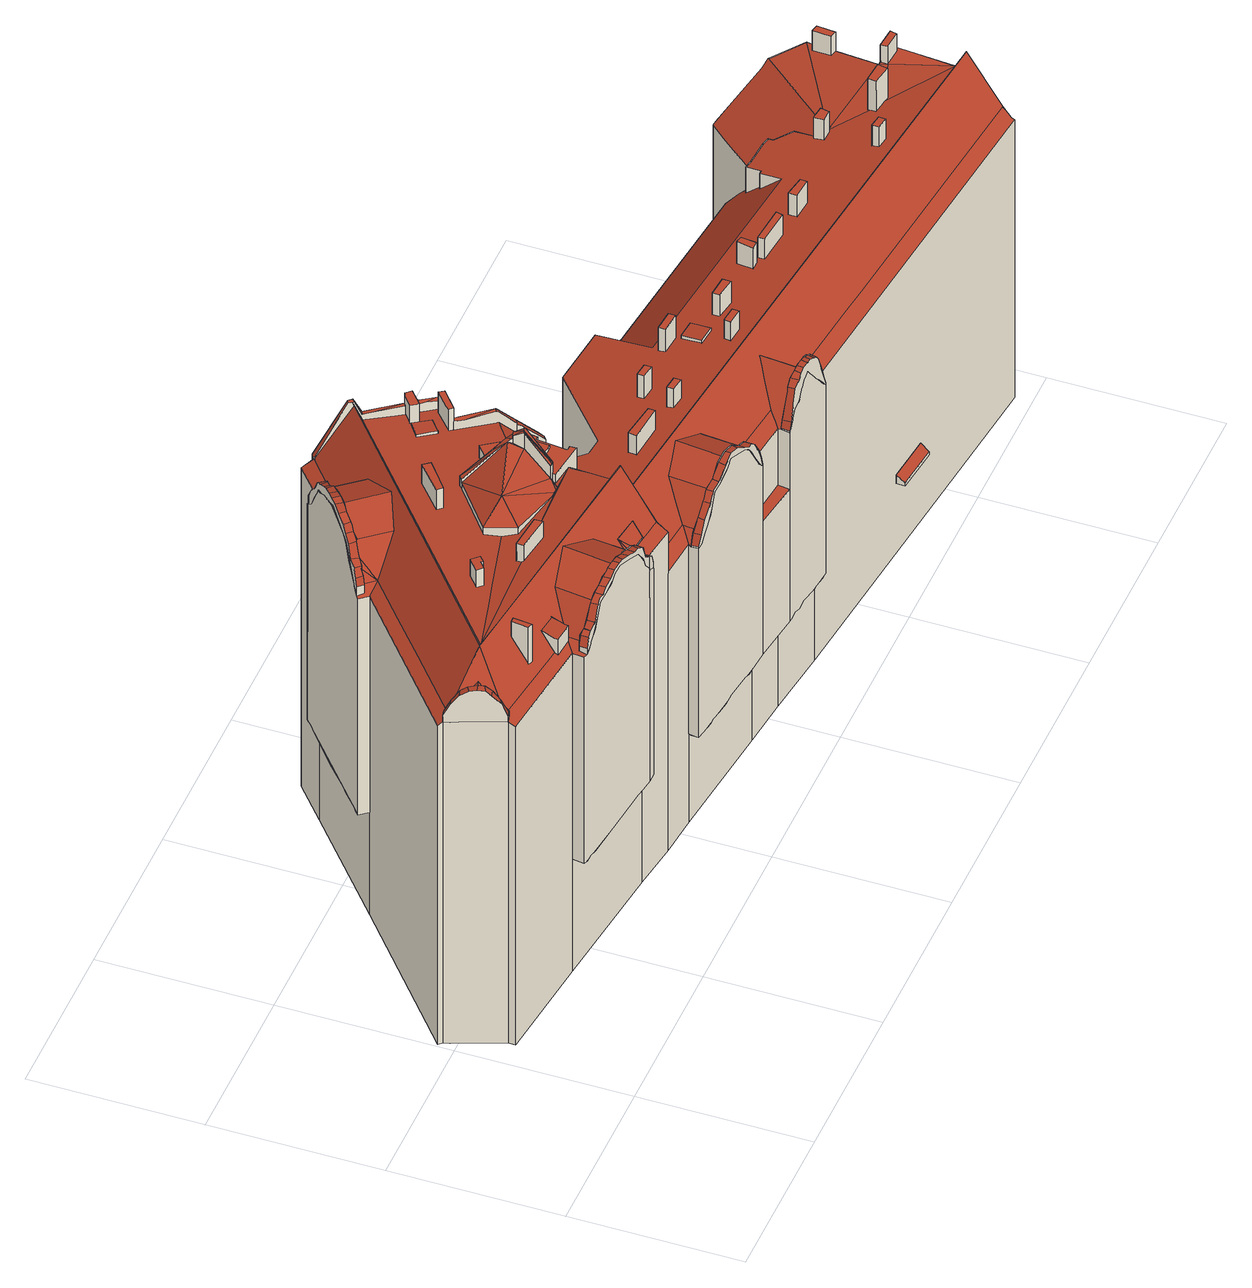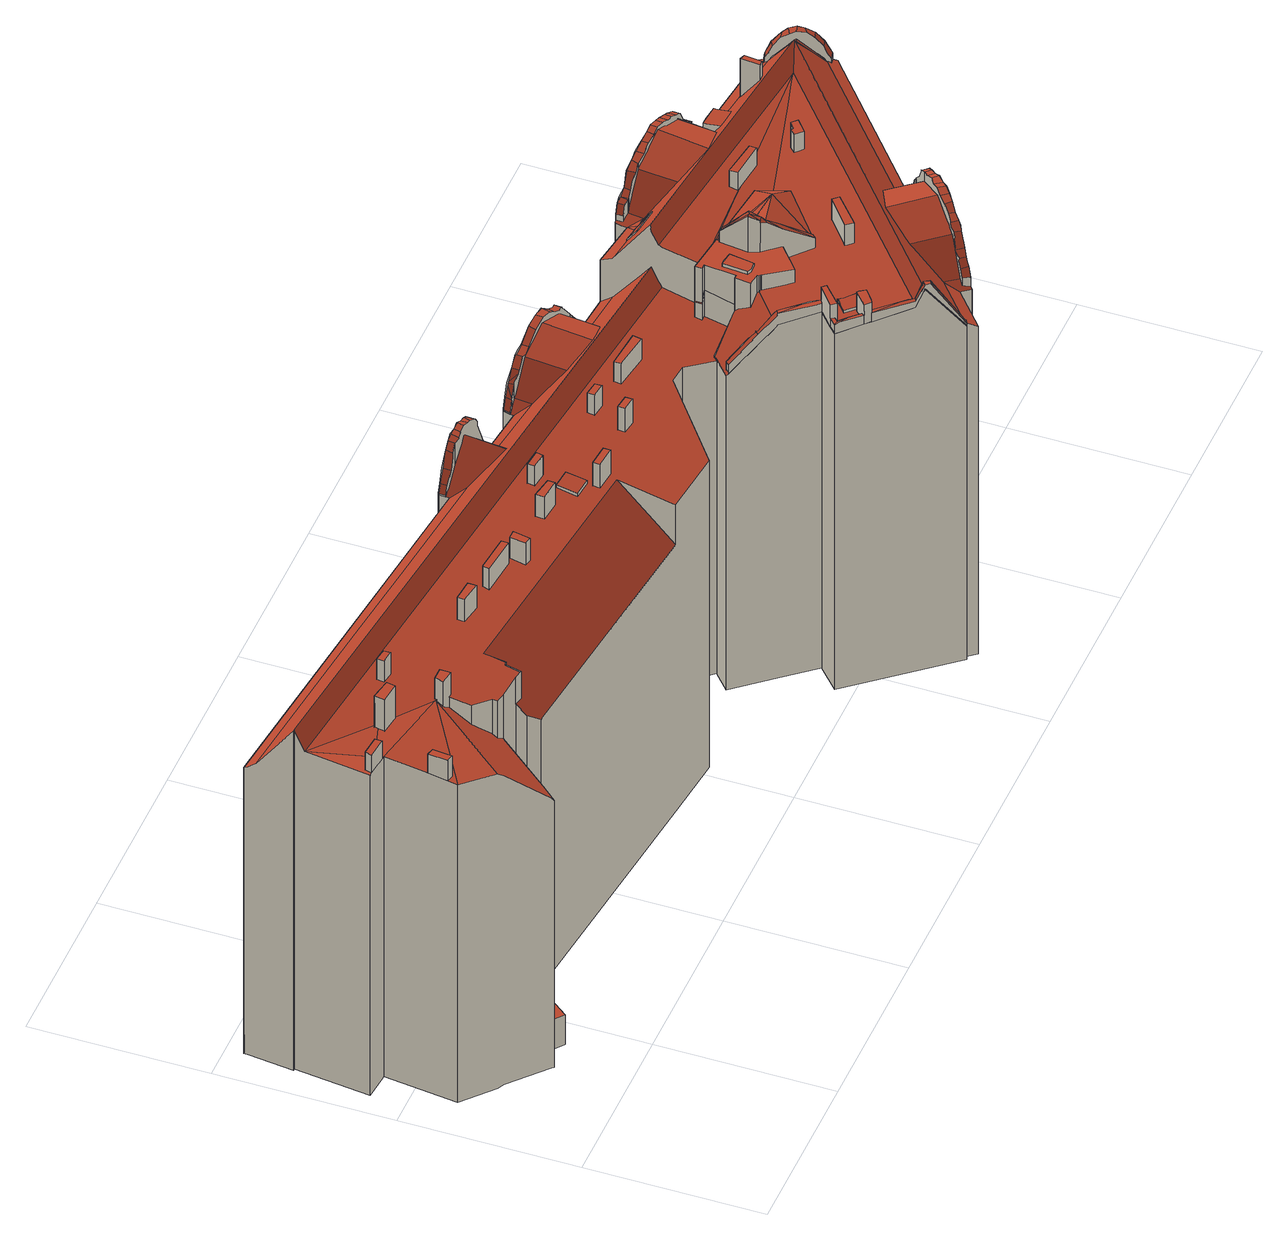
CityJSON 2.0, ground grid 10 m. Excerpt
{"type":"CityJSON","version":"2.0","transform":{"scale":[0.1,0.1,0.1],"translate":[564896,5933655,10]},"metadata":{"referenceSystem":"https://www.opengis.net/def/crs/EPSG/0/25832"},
"CityObjects":{
"building1":{"type":"Building","attributes":{"Grundfläche 2D":667.85,"Grundhöhe NN":10.62,"_sourceDataset":"Hamburg LoD3.0-HH Area 1 (2023), tile 6433","_sourceUrl":"https://suche.transparenz.hamburg.de/dataset/3d-gebaeudemodell-lod3-0-hh-hamburg5"},"children":["building1-1","building1-2","building1-3","building1-4","building1-5","building1-6","building1-7","building1-8","building1-9","building1-10","building1-11","building1-12","building1-13","building1-14","building1-15","building1-16","building1-17","building1-18","building1-19","building1-20","building1-21","building1-22","building1-23","building1-24","building1-25","building1-26","building1-27","building1-28","building1-29","building1-30","building1-31","building1-32","building1-33","building1-34","building1-35","building1-36"],"geometry":[{"type":"MultiSurface","lod":"3","boundaries":[[[0,1,2]],[[3,0,2]],[[1,4,2]],[[5,2,4,6]],[[7,2,5,8]],[[7,8,9]],[[7,10,2]],[[10,11,12]],[[10,12,3]],[[10,3,2]],[[13,14,15,16,17]],[[18,19,13,17,20,21,22,23,24]],[[25,26,24,23,27,28,29]],[[30,31,32,33,34,29,28]],[[35,29,34,33,36,37,38,39]],[[39,38,40,41,42,43,44,35]],[[44,43,42,45,46,47,48]],[[49,50,48,47,46,51,52,53,54]],[[54,55,56,57,58,59,50,49]],[[60,61,62,59,63,64]],[[59,62,65]],[[50,59,65,66]],[[44,48,50,66,65,62,61,60,64,67,68,69,24,26,25,29,35]],[[69,68,67,70,71,72]],[[71,73,74,75,76,72]],[[77,74,78,79,80,81]],[[82,9,74,77,83,84,85]],[[6,86,87,72,76,75,9,8]],[[74,9,75]],[[6,8,5]],[[88,89,90,91,92,93,94,95,96,97,77,81]],[[96,97,77,97]],[[98,99,100,101,102,103,104,105,106,72,87,107,108,83,77,97,96,95]],[[106,105,109,110,69,72]],[[111,112,113,114,115]],[[116,117,118,119,120,115,114]],[[119,121,122,123,124,125,126,115,120]],[[124,127,128,129,130,131,126,125]],[[132,131,130,129,133,134,135]],[[136,14,137,134,138]],[[14,132,135,134,137]],[[139,140,14,136,138,141]],[[142,143,15,14,140,139,144]],[[110,109,145,112,111,115,126,131,132,14,13,69]],[[24,69,13,146]],[[147,146,13,148]],[[24,146,147,149]],[[150,151,152,153]],[[154,155,156,157,158,153,152]],[[158,157,159,160,161,162,163,153]],[[164,165,166,167,163,162,161,168]],[[169,167,166,165,170,171,172]],[[173,174,175,176,169,172,171,177]],[[178,176,175,174,179,180,181]],[[176,178,182,183]],[[184,183,182,185,186,187,188,189,190,191,192,193,194]],[[195,196,197,198,199,200,201,202,203,184,194,193,204]],[[205,203,202,206,207]],[[208,209,210,211,212]],[[213,214,215,216,217]],[[215,214,211]],[[218,216,215]],[[219,220,218,215,211]],[[216,221,222,223,217]],[[223,224,217]],[[225,226,227,228,229,230,231,217,224,232,233,234,235]],[[236,237,238,212,211,214,213,217,239,240,241,242,243,244,245,246,247,248,249,250,251,252,253,254,255,256,257,258,259,260]],[[203,205,261,210,209,262,150,153,163,167,169,176,183,184]],[[263,264,265,266,267,268,251,250,269]],[[270,271,272,273]],[[274,275,276,277,278]],[[147,148,13,19,18,24,149]],[[239,217,231,230,240]],[[249,269,250]],[[252,251,268]],[[241,240,230,229,228,242]],[[242,228,227,243]],[[244,243,227,226]],[[244,226,225,245]],[[247,246,265,264]],[[247,264,263,248]],[[248,263,269,249]],[[0,108,107,1]],[[107,87,86,4,1]],[[86,6,4]],[[82,7,9]],[[152,151,279,280,281]],[[282,155,154,152,281,283]],[[284,285,286,287,288,289,290,291,276,180,179,174,173,177,171,170,165,164,168,161,160,159,157,156,155,282,292]],[[274,178,181,180,276,275]],[[182,178,274,278]],[[293,294,295,296]],[[186,185,182,278,277]],[[297,298,299,300,301,302,303,304,305,200,199,198,197,196,195,204,193,192,191,190,189,188,187,186,277,306,307]],[[308,202,201,200,305,309]],[[310,311,206,202,308]],[[312,313,261,205,207,206,311]],[[314,210,261,313]],[[315,219,211,210,314]],[[316,317,216,218,220,219,315]],[[318,223,222,221,216,317]],[[319,320,321,322,234,233,232,224,223,318]],[[272,271,323,324,225,235,234,322,325]],[[265,246,245,225,324,326]],[[327,266,265,326]],[[328,267,266,327]],[[267,328,329,330,253,252,268]],[[331,254,253,330]],[[332,255,254,331]],[[333,256,255,332]],[[334,17,16,335]],[[336,337,338,339,23,22,21,20,17,334]],[[340,27,23,339]],[[28,27,340,341,342]],[[30,28,342,343]],[[344,345,346,347,348,349,350,53,52,51,46,45,42,41,40,38,37,36,33,32,31,30,343,351]],[[54,53,350]],[[352,353,57,56,55,54,350,354]],[[59,58,57,353,355]],[[63,59,355,356,279]],[[63,279,151]],[[262,209,208,212,238,74,73,71,70,67,64,63,151,150]],[[78,74,238,237]],[[79,78,237,236]],[[80,79,236,260]],[[81,80,260,259]],[[257,89,88,81,259,258]],[[333,357,91,90,89,257,256]],[[358,359,100,99,98,95,94,93,92,91,357]],[[360,102,101,100,359]],[[361,145,109,105,104,103,102,360]],[[362,112,145,361]],[[363,113,112,362]],[[114,113,363,364,365]],[[116,114,365,366]],[[367,368,369,370,371,372,373,374,375,143,142,144,139,141,138,134,133,129,128,127,124,123,122,121,119,118,117,116,366,376]],[[15,143,375,377]],[[16,15,377,378,335]],[[379,270,273,380]],[[323,271,270,379]],[[380,273,272,325]],[[277,276,291,306]],[[378,377,365,364]],[[356,355,342,341]],[[310,308,293,296]],[[280,295,294,281]],[[361,360,359,358,357,333,332,331,330,329,328,327,326,324,323,379,380,325,322,321,320,319,318,317,316,315,314,313,312,311,310,296,295,280,279,356,341,340,339,338,337,336,334,335,378,364,363,362]],[[377,375,374,373,372,371,370,369,368,367,376,366,365]],[[355,353,352,354,350,349,348,347,346,345,344,351,343,342]],[[290,289,288,287,286,285,284,292,282,283,281,294,293,308,309,305,304,303,302,301,300,299,298,297,307,306,291]]],"semantics":{"surfaces":[{"type":"RoofSurface"},{"type":"WallSurface"},{"type":"GroundSurface"},{"type":"OuterCeilingSurface"}],"values":[0,0,0,0,0,0,0,0,0,0,0,0,0,0,0,0,0,0,0,0,0,0,0,0,0,0,0,0,0,0,0,0,0,0,0,0,0,0,0,0,0,0,0,0,0,0,0,0,0,0,0,0,0,0,0,0,0,0,0,0,0,0,0,0,0,0,0,0,0,0,0,1,1,1,1,1,1,1,1,1,1,1,1,1,1,1,1,1,1,1,1,1,1,1,1,1,1,1,1,1,1,1,1,1,1,1,1,1,1,1,1,1,1,1,1,1,1,1,1,1,1,1,1,1,1,1,1,1,1,1,1,1,1,1,1,1,1,1,1,1,1,1,1,1,1,1,2,3,3,3]}}]},
"building1-1":{"type":"BuildingInstallation","attributes":{"relationToConstruction":"outside","_sourceDataset":"Hamburg LoD3.0-HH Area 1 (2023), tile 6433","_sourceUrl":"https://suche.transparenz.hamburg.de/dataset/3d-gebaeudemodell-lod3-0-hh-hamburg5"},"parents":["building1"],"geometry":[{"type":"MultiSurface","lod":"3","boundaries":[[[381,382,383,384,385]],[[386,382,381,387,388,389]],[[390,391,384,383,382,386]],[[391,392,393,385,384]],[[101,387,381,385,393,394,100]]],"semantics":{"surfaces":[{"type":"RoofSurface"},{"type":"WallSurface"}],"values":[0,1,1,1,1]}}]},
"building1-2":{"type":"BuildingInstallation","attributes":{"relationToConstruction":"outside","_sourceDataset":"Hamburg LoD3.0-HH Area 1 (2023), tile 6433","_sourceUrl":"https://suche.transparenz.hamburg.de/dataset/3d-gebaeudemodell-lod3-0-hh-hamburg5"},"parents":["building1"],"geometry":[{"type":"MultiSurface","lod":"3","boundaries":[[[395,396,397,398,399]],[[400,396,395,401]],[[402,403,404,401]],[[404,400,401]],[[405,406,403,402]],[[407,408,409,406,405,410]],[[411,412,408,407]],[[413,414,415,412,411]],[[416,417,418,414,413]],[[419,420,417,416]],[[421,422,420,419]],[[423,424,422,421]],[[425,426,427,424,423]],[[428,429,426,425]],[[430,431,429,428]],[[432,433,434,431,430]],[[435,436,437,433,432]],[[438,439,440,435]],[[440,436,435]],[[441,442,443,444,439,438]],[[432,430,428,425,423,421,419,416,413,411,407,410,405,402,401,395,399,31,32,33,36,37,38,40,41,42,45,46,51,52,53,435]],[[53,54,435]],[[435,54,55,56,441,438]],[[441,56,445,446,447,444,443,442]],[[448,49,440,439,444,447]],[[449,436,440,49]],[[437,436,449,450,451,452,47,429,431,434,433]],[[403,406,409,408,412,415,414,418,417,420,422,424,427,426,429,47,453,454,43,455,456,457,39,458,459,34,460,397,396,400,404]],[[31,399,398,397,460,461]]],"semantics":{"surfaces":[{"type":"RoofSurface"},{"type":"WallSurface"}],"values":[0,0,0,0,0,0,0,0,0,0,0,0,0,0,0,0,0,0,0,0,1,1,1,1,1,1,1,1,1]}}]},
"building1-3":{"type":"BuildingInstallation","attributes":{"relationToConstruction":"outside","_sourceDataset":"Hamburg LoD3.0-HH Area 1 (2023), tile 6433","_sourceUrl":"https://suche.transparenz.hamburg.de/dataset/3d-gebaeudemodell-lod3-0-hh-hamburg5"},"parents":["building1"],"geometry":[{"type":"MultiSurface","lod":"3","boundaries":[[[462,463,464,465,466,467]],[[465,468,469,466]],[[466,469,470,467]],[[467,470,471,462]],[[462,471,472,463]],[[463,472,473,464]],[[464,473,468,465]]],"semantics":{"surfaces":[{"type":"RoofSurface"},{"type":"WallSurface"}],"values":[0,1,1,1,1,1,1]}}]},
"building1-4":{"type":"BuildingInstallation","attributes":{"relationToConstruction":"outside","_sourceDataset":"Hamburg LoD3.0-HH Area 1 (2023), tile 6433","_sourceUrl":"https://suche.transparenz.hamburg.de/dataset/3d-gebaeudemodell-lod3-0-hh-hamburg5"},"parents":["building1"],"geometry":[{"type":"MultiSurface","lod":"3","boundaries":[[[474,475,476,477,478,479]],[[480,481,478,477,476,482]],[[483,479,478,481]],[[484,485,475,474,479,483]],[[482,476,475,485]]],"semantics":{"surfaces":[{"type":"RoofSurface"},{"type":"WallSurface"}],"values":[0,1,1,1,1]}}]},
"building1-5":{"type":"BuildingInstallation","attributes":{"relationToConstruction":"outside","_sourceDataset":"Hamburg LoD3.0-HH Area 1 (2023), tile 6433","_sourceUrl":"https://suche.transparenz.hamburg.de/dataset/3d-gebaeudemodell-lod3-0-hh-hamburg5"},"parents":["building1"],"geometry":[{"type":"MultiSurface","lod":"3","boundaries":[[[393,486,487,488,489,394]],[[487,490,488]],[[490,491,492,493,494,495,488]],[[496,494,493,497,498,499,500,501,502]],[[491,490,487,486,393,392,503,96,504,493,492]],[[497,493,504]],[[505,506,501,500,499,498,497,504]],[[501,506,92,502]],[[489,488,495,494,496,502,92,93,94,95,98,99,100,394]]],"semantics":{"surfaces":[{"type":"RoofSurface"},{"type":"WallSurface"}],"values":[0,0,0,0,1,1,1,1,1]}}]},
"building1-6":{"type":"BuildingInstallation","attributes":{"relationToConstruction":"outside","_sourceDataset":"Hamburg LoD3.0-HH Area 1 (2023), tile 6433","_sourceUrl":"https://suche.transparenz.hamburg.de/dataset/3d-gebaeudemodell-lod3-0-hh-hamburg5"},"parents":["building1"],"geometry":[{"type":"MultiSurface","lod":"3","boundaries":[[[507,508,509,510,511,512]],[[509,513,514,515,516,511,510]],[[517,507,512,511,516,518]],[[507,517,519,520,521,508]],[[521,103,104,513,509,508]]],"semantics":{"surfaces":[{"type":"RoofSurface"},{"type":"WallSurface"}],"values":[0,1,1,1,1]}}]},
"building1-7":{"type":"BuildingInstallation","attributes":{"relationToConstruction":"outside","_sourceDataset":"Hamburg LoD3.0-HH Area 1 (2023), tile 6433","_sourceUrl":"https://suche.transparenz.hamburg.de/dataset/3d-gebaeudemodell-lod3-0-hh-hamburg5"},"parents":["building1"],"geometry":[{"type":"MultiSurface","lod":"3","boundaries":[[[522,523,524,525]],[[526,522,525,527]],[[528,523,522,526]],[[529,524,523,528]],[[527,525,524,529]]],"semantics":{"surfaces":[{"type":"RoofSurface"},{"type":"WallSurface"}],"values":[0,1,1,1,1]}}]},
"building1-8":{"type":"BuildingInstallation","attributes":{"relationToConstruction":"outside","_sourceDataset":"Hamburg LoD3.0-HH Area 1 (2023), tile 6433","_sourceUrl":"https://suche.transparenz.hamburg.de/dataset/3d-gebaeudemodell-lod3-0-hh-hamburg5"},"parents":["building1"],"geometry":[{"type":"MultiSurface","lod":"3","boundaries":[[[530,531,532,533,534,535,536,537]],[[25,532,531,530,538]],[[26,539,536,535,534]],[[537,536,539,538,530]]],"semantics":{"surfaces":[{"type":"RoofSurface"},{"type":"WallSurface"}],"values":[0,1,1,1]}}]},
"building1-9":{"type":"BuildingInstallation","attributes":{"relationToConstruction":"outside","_sourceDataset":"Hamburg LoD3.0-HH Area 1 (2023), tile 6433","_sourceUrl":"https://suche.transparenz.hamburg.de/dataset/3d-gebaeudemodell-lod3-0-hh-hamburg5"},"parents":["building1"],"geometry":[{"type":"MultiSurface","lod":"3","boundaries":[[[540,541,542]],[[542,541,543]],[[544,543,545]],[[543,541,545]],[[546,541,540]],[[547,541,546]],[[548,549,547,546,550]],[[551,3,549,548]],[[552,553,3,551]],[[554,553,552]],[[545,541,547]],[[542,555,556,540]],[[540,556,557,546]],[[546,557,558,559,560,552,551,548,550]],[[560,108,0,554,552]],[[554,0,3,553]],[[11,547,549,3,12]],[[547,11,10,545]],[[545,10,7,544]],[[542,543,544,7,82,561,562,555]]],"semantics":{"surfaces":[{"type":"RoofSurface"},{"type":"WallSurface"}],"values":[0,0,0,0,0,0,0,0,0,0,0,1,1,1,1,1,1,1,1,1]}}]},
"building1-10":{"type":"BuildingInstallation","attributes":{"relationToConstruction":"outside","_sourceDataset":"Hamburg LoD3.0-HH Area 1 (2023), tile 6433","_sourceUrl":"https://suche.transparenz.hamburg.de/dataset/3d-gebaeudemodell-lod3-0-hh-hamburg5"},"parents":["building1"],"geometry":[{"type":"MultiSurface","lod":"3","boundaries":[[[513,563,564,565,566]],[[513,566,514]],[[564,563,567,568]],[[568,567,569,570]],[[571,570,569,572,573]],[[569,567,563,513,104,105,109,145,572]],[[572,145,112,111,571,573]],[[574,515,514,566,565,564,568,570,571,111,110,106,575]]],"semantics":{"surfaces":[{"type":"RoofSurface"},{"type":"WallSurface"}],"values":[0,0,0,0,0,1,1,1]}}]},
"building1-11":{"type":"BuildingInstallation","attributes":{"relationToConstruction":"outside","_sourceDataset":"Hamburg LoD3.0-HH Area 1 (2023), tile 6433","_sourceUrl":"https://suche.transparenz.hamburg.de/dataset/3d-gebaeudemodell-lod3-0-hh-hamburg5"},"parents":["building1"],"geometry":[{"type":"MultiSurface","lod":"3","boundaries":[[[520,576,577,521]],[[576,578,579,577]],[[579,578,388,387]],[[520,519,580,578,576]],[[389,388,578,580]],[[102,579,387,101]],[[577,579,102,103,521]]],"semantics":{"surfaces":[{"type":"RoofSurface"},{"type":"WallSurface"}],"values":[0,0,0,1,1,1,1]}}]},
"building1-12":{"type":"BuildingInstallation","attributes":{"relationToConstruction":"outside","_sourceDataset":"Hamburg LoD3.0-HH Area 1 (2023), tile 6433","_sourceUrl":"https://suche.transparenz.hamburg.de/dataset/3d-gebaeudemodell-lod3-0-hh-hamburg5"},"parents":["building1"],"geometry":[{"type":"MultiSurface","lod":"3","boundaries":[[[581,582,583,584,585,586,587,558,557,556,555,562,588,589,590,591,592,593],[485,484,483,481,480,482]],[[562,561,594,588]],[[594,74,78,589,588]],[[79,590,589,78]],[[590,79,80,591]],[[80,81,592,591]],[[592,81,88,593]],[[88,595,596,581,593]],[[581,596,597,582]],[[582,597,598,97,584,583]],[[599,585,584,97]],[[585,599,600,586]],[[601,587,586,600]],[[587,601,559,558]]],"semantics":{"surfaces":[{"type":"RoofSurface"},{"type":"WallSurface"}],"values":[0,1,1,1,1,1,1,1,1,1,1,1,1,1]}}]},
"building1-13":{"type":"BuildingInstallation","attributes":{"relationToConstruction":"outside","_sourceDataset":"Hamburg LoD3.0-HH Area 1 (2023), tile 6433","_sourceUrl":"https://suche.transparenz.hamburg.de/dataset/3d-gebaeudemodell-lod3-0-hh-hamburg5"},"parents":["building1"],"geometry":[{"type":"MultiSurface","lod":"3","boundaries":[[[602,603,604,605,606,607,608]],[[608,607,609,610,611,612,603,602]],[[613,614,605,604,615]],[[605,614,616,609,607,606]],[[615,604,603,612]]],"semantics":{"surfaces":[{"type":"RoofSurface"},{"type":"WallSurface"}],"values":[0,1,1,1,1]}}]},
"building1-14":{"type":"BuildingInstallation","attributes":{"relationToConstruction":"outside","_sourceDataset":"Hamburg LoD3.0-HH Area 1 (2023), tile 6433","_sourceUrl":"https://suche.transparenz.hamburg.de/dataset/3d-gebaeudemodell-lod3-0-hh-hamburg5"},"parents":["building1"],"geometry":[{"type":"MultiSurface","lod":"3","boundaries":[[[617,618,619,620]],[[621,75,622,619,618]],[[622,76,623,620,619]],[[620,623,624,617]],[[617,624,621,618]]],"semantics":{"surfaces":[{"type":"RoofSurface"},{"type":"WallSurface"}],"values":[0,1,1,1,1]}}]},
"building1-15":{"type":"BuildingInstallation","attributes":{"relationToConstruction":"outside","_sourceDataset":"Hamburg LoD3.0-HH Area 1 (2023), tile 6433","_sourceUrl":"https://suche.transparenz.hamburg.de/dataset/3d-gebaeudemodell-lod3-0-hh-hamburg5"},"parents":["building1"],"geometry":[{"type":"MultiSurface","lod":"3","boundaries":[[[625,626,627,628,629]],[[629,628,630,631,632,633,634]],[[632,631,635,636]],[[637,638,636,635,639,640]],[[640,639,641,642,643,644]],[[645,643,642,646,647]],[[647,646,648,649]],[[649,648,650,651]],[[651,650,652,653]],[[653,652,654,655]],[[655,654,656,657]],[[657,656,658,659]],[[659,658,660,661,662]],[[663,661,660,664,665]],[[666,665,664,667,668]],[[668,667,669,670]],[[671,670,669,672,673,674,675]],[[676,674,673,677,678]],[[650,648,646,642,641,639,635,631,630,628,627,117,118,119,121,122,123,124,127,128,129,133,134,138,141,139,144,142,677,673,672,669,667,664,660,658,656,654,652]],[[677,142,679,680,676,678]],[[681,140,675,674,676,680]],[[682,671,675,140]],[[671,682,683,136,684,137,685,661,663,665,666,668,670]],[[135,661,685]],[[640,644,643,645,647,649,651,653,655,657,659,662,661,135,686,687,130,688,689,690,125,691,692,693,694,695,120,696,697,625,629,634,633,632,636,638,637]],[[698,117,627,626,625,697]]],"semantics":{"surfaces":[{"type":"RoofSurface"},{"type":"WallSurface"}],"values":[0,0,0,0,0,0,0,0,0,0,0,0,0,0,0,0,0,0,1,1,1,1,1,1,1,1]}}]},
"building1-16":{"type":"BuildingInstallation","attributes":{"relationToConstruction":"outside","_sourceDataset":"Hamburg LoD3.0-HH Area 1 (2023), tile 6433","_sourceUrl":"https://suche.transparenz.hamburg.de/dataset/3d-gebaeudemodell-lod3-0-hh-hamburg5"},"parents":["building1"],"geometry":[{"type":"MultiSurface","lod":"3","boundaries":[[[699,700,701,702,703]],[[704,705,702,701]],[[706,707,705,704]],[[708,709,707,706]],[[710,711,709,708]],[[712,713,711,710]],[[714,715,713,712]],[[716,717,715,714,718]],[[719,699,703,23]],[[699,719,24,149,147,148,13,720,716,718,714,712,710,708,706,704,701,700]],[[17,717,716,720]],[[717,17,20,21,22,23,703,702,705,707,709,711,713,715]]],"semantics":{"surfaces":[{"type":"RoofSurface"},{"type":"WallSurface"}],"values":[0,0,0,0,0,0,0,0,1,1,1,1]}}]},
"building1-17":{"type":"BuildingInstallation","attributes":{"relationToConstruction":"outside","_sourceDataset":"Hamburg LoD3.0-HH Area 1 (2023), tile 6433","_sourceUrl":"https://suche.transparenz.hamburg.de/dataset/3d-gebaeudemodell-lod3-0-hh-hamburg5"},"parents":["building1"],"geometry":[{"type":"MultiSurface","lod":"3","boundaries":[[[721,722,723,724,725]],[[723,726,727]],[[723,727,724]],[[66,726,723,728]],[[726,66,65,727]],[[721,60,729,722]],[[728,723,722,729]],[[727,65,62,724]],[[62,61,60,721,725,724]]],"semantics":{"surfaces":[{"type":"RoofSurface"},{"type":"WallSurface"}],"values":[0,0,0,1,1,1,1,1,1]}}]},
"building1-18":{"type":"BuildingInstallation","attributes":{"relationToConstruction":"outside","_sourceDataset":"Hamburg LoD3.0-HH Area 1 (2023), tile 6433","_sourceUrl":"https://suche.transparenz.hamburg.de/dataset/3d-gebaeudemodell-lod3-0-hh-hamburg5"},"parents":["building1"],"geometry":[{"type":"MultiSurface","lod":"3","boundaries":[[[730,731,732,733]],[[734,730,733,735]],[[736,731,730,734]],[[737,732,731,736]],[[735,733,732,737]]],"semantics":{"surfaces":[{"type":"RoofSurface"},{"type":"WallSurface"}],"values":[0,1,1,1,1]}}]},
"building1-19":{"type":"BuildingInstallation","attributes":{"relationToConstruction":"outside","_sourceDataset":"Hamburg LoD3.0-HH Area 1 (2023), tile 6433","_sourceUrl":"https://suche.transparenz.hamburg.de/dataset/3d-gebaeudemodell-lod3-0-hh-hamburg5"},"parents":["building1"],"geometry":[{"type":"MultiSurface","lod":"3","boundaries":[[[738,739,740,741]],[[742,738,741,743]],[[744,739,738,742]],[[745,740,739,744]],[[743,741,740,745]]],"semantics":{"surfaces":[{"type":"RoofSurface"},{"type":"WallSurface"}],"values":[0,1,1,1,1]}}]},
"building1-20":{"type":"BuildingInstallation","attributes":{"relationToConstruction":"outside","_sourceDataset":"Hamburg LoD3.0-HH Area 1 (2023), tile 6433","_sourceUrl":"https://suche.transparenz.hamburg.de/dataset/3d-gebaeudemodell-lod3-0-hh-hamburg5"},"parents":["building1"],"geometry":[{"type":"MultiSurface","lod":"3","boundaries":[[[746,747,748,749]],[[750,746,749,751]],[[752,747,746,750]],[[753,748,747,752]],[[751,749,748,753]]],"semantics":{"surfaces":[{"type":"RoofSurface"},{"type":"WallSurface"}],"values":[0,1,1,1,1]}}]},
"building1-21":{"type":"BuildingInstallation","attributes":{"relationToConstruction":"outside","_sourceDataset":"Hamburg LoD3.0-HH Area 1 (2023), tile 6433","_sourceUrl":"https://suche.transparenz.hamburg.de/dataset/3d-gebaeudemodell-lod3-0-hh-hamburg5"},"parents":["building1"],"geometry":[{"type":"MultiSurface","lod":"3","boundaries":[[[754,755,756,757]],[[758,754,757,759]],[[760,755,754,758]],[[761,756,755,760]],[[759,757,756,761]]],"semantics":{"surfaces":[{"type":"RoofSurface"},{"type":"WallSurface"}],"values":[0,1,1,1,1]}}]},
"building1-22":{"type":"BuildingInstallation","attributes":{"relationToConstruction":"outside","_sourceDataset":"Hamburg LoD3.0-HH Area 1 (2023), tile 6433","_sourceUrl":"https://suche.transparenz.hamburg.de/dataset/3d-gebaeudemodell-lod3-0-hh-hamburg5"},"parents":["building1"],"geometry":[{"type":"MultiSurface","lod":"3","boundaries":[[[762,763,764,765]],[[766,762,765,767,768,769,770]],[[770,769,771,772]],[[772,771,773,774]],[[774,773,775,776]],[[776,775,777,778]],[[778,777,779,780]],[[780,779,781,782]],[[782,781,783,784,785]],[[784,783,786,787]],[[788,789,790,791]],[[792,790,789,793,794]],[[795,787,786,788,791]],[[763,185,186,764]],[[781,779,777,775,773,771,769,768,767,765,764,186,187,188,189,190,191,192,193,204,195,196,197,198,199,200,793,789,788,786,783]],[[201,794,793,200]],[[796,797,798,799,800,784,787,795,791,790,792,794,201]],[[800,801,784]],[[776,778,780,782,785,784,801,802,803,194,804,805,806,807,808,185,763,762,766,770,772,774]]],"semantics":{"surfaces":[{"type":"RoofSurface"},{"type":"WallSurface"}],"values":[0,0,0,0,0,0,0,0,0,0,0,0,0,1,1,1,1,1,1]}}]},
"building1-23":{"type":"BuildingInstallation","attributes":{"relationToConstruction":"outside","_sourceDataset":"Hamburg LoD3.0-HH Area 1 (2023), tile 6433","_sourceUrl":"https://suche.transparenz.hamburg.de/dataset/3d-gebaeudemodell-lod3-0-hh-hamburg5"},"parents":["building1"],"geometry":[{"type":"MultiSurface","lod":"3","boundaries":[[[809,810,811,812]],[[812,811,813,814]],[[813,815,816,814]],[[817,816,815,818,819,820]],[[819,818,821,822,823,824]],[[823,822,825,826]],[[826,825,827,828]],[[828,827,829,830]],[[830,829,831,832]],[[832,831,833,834,835,836]],[[835,834,837,838]],[[837,839,840,838]],[[841,842,843,844]],[[842,841,839]],[[841,845,839]],[[845,846,840,839]],[[843,180,181,844]],[[843,842,839,837,834,833,831,829,827,825,822,821,818,815,813,811,810,155,156,157,159,160,161,168,164,165,170,171,177,173,174,179,180]],[[844,181,847,841]],[[841,847,175,845]],[[845,175,846]],[[838,840,846,175,848,849,172,850,166,162,851,852,158,814,816,817,820,819,824,823,826,828,830,832,836,835]],[[853,154,809,812,814,158]],[[809,154,155,810]]],"semantics":{"surfaces":[{"type":"RoofSurface"},{"type":"WallSurface"}],"values":[0,0,0,0,0,0,0,0,0,0,0,0,0,0,0,0,1,1,1,1,1,1,1,1]}}]},
"building1-24":{"type":"BuildingInstallation","attributes":{"relationToConstruction":"outside","_sourceDataset":"Hamburg LoD3.0-HH Area 1 (2023), tile 6433","_sourceUrl":"https://suche.transparenz.hamburg.de/dataset/3d-gebaeudemodell-lod3-0-hh-hamburg5"},"parents":["building1"],"geometry":[{"type":"MultiSurface","lod":"3","boundaries":[[[854,855,856,857]],[[858,854,857,859]],[[860,855,854,858]],[[861,856,855,860]],[[859,857,856,861]]],"semantics":{"surfaces":[{"type":"RoofSurface"},{"type":"WallSurface"}],"values":[0,1,1,1,1]}}]},
"building1-25":{"type":"BuildingInstallation","attributes":{"relationToConstruction":"outside","_sourceDataset":"Hamburg LoD3.0-HH Area 1 (2023), tile 6433","_sourceUrl":"https://suche.transparenz.hamburg.de/dataset/3d-gebaeudemodell-lod3-0-hh-hamburg5"},"parents":["building1"],"geometry":[{"type":"MultiSurface","lod":"3","boundaries":[[[862,863,864,865]],[[866,862,865,867]],[[862,866,868,863]],[[869,864,863,868]],[[864,869,867,865]]],"semantics":{"surfaces":[{"type":"RoofSurface"},{"type":"WallSurface"}],"values":[0,1,1,1,1]}}]},
"building1-26":{"type":"BuildingInstallation","attributes":{"relationToConstruction":"outside","_sourceDataset":"Hamburg LoD3.0-HH Area 1 (2023), tile 6433","_sourceUrl":"https://suche.transparenz.hamburg.de/dataset/3d-gebaeudemodell-lod3-0-hh-hamburg5"},"parents":["building1"],"geometry":[{"type":"MultiSurface","lod":"3","boundaries":[[[870,871,872,873]],[[215,872,871,218]],[[874,873,872,215]],[[220,870,873,874]],[[218,871,870,220]]],"semantics":{"surfaces":[{"type":"RoofSurface"},{"type":"WallSurface"}],"values":[0,1,1,1,1]}}]},
"building1-27":{"type":"BuildingInstallation","attributes":{"relationToConstruction":"outside","_sourceDataset":"Hamburg LoD3.0-HH Area 1 (2023), tile 6433","_sourceUrl":"https://suche.transparenz.hamburg.de/dataset/3d-gebaeudemodell-lod3-0-hh-hamburg5"},"parents":["building1"],"geometry":[{"type":"MultiSurface","lod":"3","boundaries":[[[875,876,877,878]],[[879,875,878,880]],[[881,876,875,879]],[[882,877,876,881]],[[880,878,877,882]]],"semantics":{"surfaces":[{"type":"RoofSurface"},{"type":"WallSurface"}],"values":[0,1,1,1,1]}}]},
"building1-28":{"type":"BuildingInstallation","attributes":{"relationToConstruction":"outside","_sourceDataset":"Hamburg LoD3.0-HH Area 1 (2023), tile 6433","_sourceUrl":"https://suche.transparenz.hamburg.de/dataset/3d-gebaeudemodell-lod3-0-hh-hamburg5"},"parents":["building1"],"geometry":[{"type":"MultiSurface","lod":"3","boundaries":[[[883,884,885,886]],[[887,883,886,888]],[[889,884,883,887]],[[890,885,884,889]],[[888,886,885,890]]],"semantics":{"surfaces":[{"type":"RoofSurface"},{"type":"WallSurface"}],"values":[0,1,1,1,1]}}]},
"building1-29":{"type":"BuildingInstallation","attributes":{"relationToConstruction":"outside","_sourceDataset":"Hamburg LoD3.0-HH Area 1 (2023), tile 6433","_sourceUrl":"https://suche.transparenz.hamburg.de/dataset/3d-gebaeudemodell-lod3-0-hh-hamburg5"},"parents":["building1"],"geometry":[{"type":"MultiSurface","lod":"3","boundaries":[[[891,892,893,894,895,896]],[[229,241,897,895,894,893,898]],[[899,896,895,897]],[[900,891,896,899]],[[231,898,893,892,891,900,239]]],"semantics":{"surfaces":[{"type":"RoofSurface"},{"type":"WallSurface"}],"values":[0,1,1,1,1]}}]},
"building1-30":{"type":"BuildingInstallation","attributes":{"relationToConstruction":"outside","_sourceDataset":"Hamburg LoD3.0-HH Area 1 (2023), tile 6433","_sourceUrl":"https://suche.transparenz.hamburg.de/dataset/3d-gebaeudemodell-lod3-0-hh-hamburg5"},"parents":["building1"],"geometry":[{"type":"MultiSurface","lod":"3","boundaries":[[[901,902,903,904]],[[902,905,906,903]],[[907,901,904,908]],[[901,907,905,902]],[[908,904,903,906]]],"semantics":{"surfaces":[{"type":"RoofSurface"},{"type":"WallSurface"}],"values":[0,1,1,1,1]}}]},
"building1-31":{"type":"BuildingInstallation","attributes":{"relationToConstruction":"outside","_sourceDataset":"Hamburg LoD3.0-HH Area 1 (2023), tile 6433","_sourceUrl":"https://suche.transparenz.hamburg.de/dataset/3d-gebaeudemodell-lod3-0-hh-hamburg5"},"parents":["building1"],"geometry":[{"type":"MultiSurface","lod":"3","boundaries":[[[909,910,911,912]],[[912,913,914,909]],[[909,914,915,910]],[[916,911,910,915]],[[913,912,911,916]]],"semantics":{"surfaces":[{"type":"RoofSurface"},{"type":"WallSurface"}],"values":[0,1,1,1,1]}}]},
"building1-32":{"type":"BuildingInstallation","attributes":{"relationToConstruction":"outside","_sourceDataset":"Hamburg LoD3.0-HH Area 1 (2023), tile 6433","_sourceUrl":"https://suche.transparenz.hamburg.de/dataset/3d-gebaeudemodell-lod3-0-hh-hamburg5"},"parents":["building1"],"geometry":[{"type":"MultiSurface","lod":"3","boundaries":[[[917,918,919,920]],[[921,917,920,922]],[[923,918,917,921]],[[924,919,918,923]],[[922,920,919,924]]],"semantics":{"surfaces":[{"type":"RoofSurface"},{"type":"WallSurface"}],"values":[0,1,1,1,1]}}]},
"building1-33":{"type":"BuildingInstallation","attributes":{"relationToConstruction":"outside","_sourceDataset":"Hamburg LoD3.0-HH Area 1 (2023), tile 6433","_sourceUrl":"https://suche.transparenz.hamburg.de/dataset/3d-gebaeudemodell-lod3-0-hh-hamburg5"},"parents":["building1"],"geometry":[{"type":"MultiSurface","lod":"3","boundaries":[[[925,926,927,928]],[[929,213,930,927,926]],[[930,214,931,928,927]],[[928,931,932,925]],[[925,932,929,926]]],"semantics":{"surfaces":[{"type":"RoofSurface"},{"type":"WallSurface"}],"values":[0,1,1,1,1]}}]},
"building1-34":{"type":"BuildingInstallation","attributes":{"relationToConstruction":"outside","_sourceDataset":"Hamburg LoD3.0-HH Area 1 (2023), tile 6433","_sourceUrl":"https://suche.transparenz.hamburg.de/dataset/3d-gebaeudemodell-lod3-0-hh-hamburg5"},"parents":["building1"],"geometry":[{"type":"MultiSurface","lod":"3","boundaries":[[[933,934,935,936]],[[222,933,936,221]],[[933,222,937,934]],[[938,935,934,937]],[[935,938,221,936]]],"semantics":{"surfaces":[{"type":"RoofSurface"},{"type":"WallSurface"}],"values":[0,1,1,1,1]}}]},
"building1-35":{"type":"BuildingInstallation","attributes":{"relationToConstruction":"outside","_sourceDataset":"Hamburg LoD3.0-HH Area 1 (2023), tile 6433","_sourceUrl":"https://suche.transparenz.hamburg.de/dataset/3d-gebaeudemodell-lod3-0-hh-hamburg5"},"parents":["building1"],"geometry":[{"type":"MultiSurface","lod":"3","boundaries":[[[939,940,941,942]],[[943,939,942,944]],[[945,940,939,943]],[[946,941,940,945]],[[944,942,941,946]]],"semantics":{"surfaces":[{"type":"RoofSurface"},{"type":"WallSurface"}],"values":[0,1,1,1,1]}}]},
"building1-36":{"type":"BuildingInstallation","attributes":{"relationToConstruction":"outside","_sourceDataset":"Hamburg LoD3.0-HH Area 1 (2023), tile 6433","_sourceUrl":"https://suche.transparenz.hamburg.de/dataset/3d-gebaeudemodell-lod3-0-hh-hamburg5"},"parents":["building1"],"geometry":[{"type":"MultiSurface","lod":"3","boundaries":[[[947,948,949,950]],[[949,951,952,950]],[[950,952,953,947]],[[947,953,954,948]],[[948,954,951,949]],[[952,951,954,953]]],"semantics":{"surfaces":[{"type":"RoofSurface"},{"type":"WallSurface"},{"type":"OuterCeilingSurface"}],"values":[0,1,1,1,1,2]}}]}
},
"vertices":[
[158,156,252],[129,133,252],[145,129,262],[175,137,272],[135,116,252],[172,110,248],[168,110,248],[177,114,252],[174,110,248],[176,110,248],[178,129,267],[177,135,270],[176,135,271],[9,107,231],[93,178,231],[84,179,227],[2,110,227],[4,108,229],[18,81,231],[11,101,231],[5,104,229],[7,100,229],[15,79,229],[16,76,229],[19,79,231],[85,71,231],[73,72,231],[16,72,227],[80,65,227],[87,71,231],[79,58,227],[81,57,228],[83,57,229],[86,57,231],[86,61,231],[100,82,251],[86,57,232],[90,56,238],[97,56,251],[97,60,251],[108,54,255],[113,54,258],[118,53,260],[118,57,260],[122,86,260],[128,52,256],[139,51,251],[140,55,251],[142,77,251],[152,54,231],[153,63,231],[144,50,244],[147,50,237],[151,49,232],[151,49,231],[154,49,229],[156,49,228],[157,49,227],[158,53,227],[158,56,227],[172,61,231],[164,62,231],[163,62,231],[186,52,227],[187,59,231],[159,63,231],[156,63,231],[189,80,262],[55,95,262],[32,98,262],[190,81,259],[190,85,251],[44,102,251],[190,87,250],[193,110,248],[132,107,249],[114,106,249],[196,141,243],[202,109,230],[202,113,230],[199,113,237],[201,131,234],[177,114,248],[176,135,244],[177,135,244],[178,129,245],[135,116,248],[132,124,246],[203,131,232],[224,128,218],[226,130,218],[236,139,218],[235,140,219],[233,143,223],[225,152,234],[219,160,244],[217,158,244],[197,142,243],[218,160,244],[205,176,246],[203,178,246],[212,186,246],[216,190,246],[206,202,248],[203,205,248],[188,223,251],[186,222,251],[129,133,247],[158,156,247],[185,227,262],[183,225,262],[169,242,231],[169,243,231],[165,248,227],[144,230,227],[144,221,231],[140,235,227],[139,234,228],[137,232,230],[136,231,231],[139,228,231],[135,230,234],[132,228,240],[129,225,247],[127,224,251],[130,220,251],[144,203,251],[125,222,251],[122,219,253],[110,210,259],[113,206,259],[131,185,259],[111,176,251],[98,199,253],[94,196,251],[97,193,251],[91,188,239],[94,190,244],[90,193,243],[85,188,231],[87,185,231],[85,188,232],[81,185,228],[80,184,227],[82,186,229],[171,244,231],[22,95,246],[14,92,246],[9,105,233],[18,81,234],[187,59,205],[186,52,199],[210,50,199],[217,56,205],[209,48,199],[209,44,199],[211,43,201],[215,43,205],[216,47,205],[221,42,213],[225,42,220],[227,42,224],[228,46,224],[230,69,224],[238,40,229],[246,40,232],[246,44,232],[249,72,232],[231,41,226],[267,65,224],[261,38,226],[264,37,224],[265,42,224],[272,37,212],[276,36,205],[276,40,205],[277,50,205],[267,37,220],[282,42,199],[279,36,201],[281,36,199],[282,40,199],[311,39,199],[317,45,205],[334,58,225],[311,37,199],[310,32,199],[312,32,201],[315,32,204],[315,32,205],[318,32,209],[321,31,212],[328,31,221],[331,30,225],[332,34,225],[338,29,216],[341,29,212],[344,29,209],[347,28,205],[350,28,201],[352,28,199],[352,32,199],[352,34,199],[348,42,205],[335,30,220],[581,17,205],[580,10,199],[580,12,200],[190,85,226],[190,81,235],[582,38,235],[583,44,223],[190,87,223],[539,75,219],[547,70,220],[573,78,222],[571,82,222],[518,90,218],[573,82,222],[587,81,222],[585,81,222],[574,107,221],[575,118,220],[576,124,220],[559,139,218],[499,119,186],[504,118,190],[504,115,192],[513,107,203],[512,95,210],[511,91,212],[517,90,217],[555,141,214],[535,159,188],[534,160,186],[526,151,186],[202,113,219],[202,109,220],[193,110,220],[517,90,218],[511,91,218],[512,95,217],[513,107,216],[504,115,215],[504,118,215],[499,119,215],[484,120,215],[479,121,215],[478,112,216],[476,112,216],[475,99,217],[328,115,217],[331,148,213],[294,152,213],[249,115,218],[238,116,218],[226,130,217],[224,128,217],[203,131,217],[201,131,217],[199,113,219],[583,38,235],[189,80,233],[478,112,205],[479,121,197],[484,120,197],[484,126,191],[479,132,186],[331,148,186],[476,112,205],[504,144,26],[514,136,26],[526,151,26],[516,159,26],[282,42,160],[282,40,160],[281,36,160],[310,32,160],[311,39,160],[186,52,6],[210,50,6],[210,50,68],[209,44,68],[209,48,68],[225,42,68],[231,41,68],[238,40,68],[246,40,68],[261,38,68],[264,37,68],[267,37,68],[281,36,68],[221,42,68],[311,39,68],[282,42,68],[282,42,6],[311,39,6],[315,32,68],[318,32,68],[321,31,68],[328,31,68],[338,29,68],[341,29,68],[347,28,68],[350,28,68],[352,28,68],[310,32,68],[312,32,68],[352,34,68],[352,32,68],[352,34,6],[580,10,6],[580,12,6],[583,38,6],[582,38,6],[587,81,6],[573,82,6],[571,82,6],[576,124,6],[559,139,6],[555,141,6],[535,159,6],[534,160,6],[514,136,6],[499,119,6],[526,151,6],[484,120,6],[484,126,6],[479,132,6],[331,148,6],[294,152,6],[249,115,6],[238,116,6],[226,130,6],[4,108,6],[2,110,6],[5,104,6],[7,100,6],[15,79,6],[16,76,6],[16,72,6],[80,65,6],[80,65,84],[79,58,84],[83,57,84],[86,57,84],[90,56,84],[128,52,84],[139,51,84],[144,50,84],[151,49,84],[81,57,84],[156,49,84],[157,49,84],[154,49,84],[158,56,84],[158,56,6],[236,139,6],[218,160,6],[203,178,6],[216,190,6],[171,244,6],[169,243,6],[165,248,6],[144,230,6],[144,230,77],[140,235,77],[137,232,77],[132,228,77],[110,210,77],[98,199,77],[94,196,77],[85,188,77],[82,186,77],[81,185,77],[80,184,77],[139,234,77],[84,179,77],[84,179,6],[504,144,6],[516,159,6],
[212,186,261],[210,189,261],[201,181,261],[199,179,261],[201,177,261],[210,189,246],[212,186,252],[211,188,252],[211,188,246],[201,181,246],[199,179,246],[201,177,246],[201,177,252],[203,178,252],
[83,57,238],[83,62,238],[82,62,232],[81,61,232],[81,57,232],[86,61,240],[86,57,240],[90,56,243],[90,61,243],[87,61,240],[94,56,252],[94,60,252],[99,55,255],[99,60,255],[97,60,254],[97,56,254],[103,55,257],[103,59,257],[108,54,259],[108,59,259],[106,59,258],[113,54,261],[113,58,261],[111,58,260],[118,53,262],[118,57,262],[122,53,261],[123,57,261],[128,52,259],[128,56,259],[134,51,257],[134,56,257],[130,56,259],[139,51,255],[140,55,255],[144,50,252],[144,55,252],[147,50,243],[148,54,243],[146,54,247],[151,49,240],[151,54,240],[149,54,242],[154,49,238],[154,53,238],[152,54,240],[156,49,232],[156,51,232],[156,52,232],[156,53,232],[156,51,228],[156,52,228],[156,53,228],[154,53,229],[151,54,231],[151,54,232],[149,54,235],[146,54,240],[134,56,253],[128,56,256],[111,58,257],[108,59,255],[99,60,251],[87,61,232],[86,61,232],[82,62,228],[81,61,228],
[94,121,261],[95,120,261],[98,123,261],[94,127,261],[87,121,261],[90,118,261],[94,127,249],[87,121,249],[90,118,249],[94,121,249],[95,120,249],[98,123,249],
[194,122,256],[197,122,256],[198,136,256],[196,137,256],[191,137,256],[189,123,256],[196,137,254],[191,137,254],[198,136,254],[189,123,254],[194,122,254],[197,122,254],
[202,175,252],[204,172,252],[218,160,252],[205,176,252],[216,159,252],[217,158,251],[223,151,241],[223,150,241],[225,152,241],[219,160,251],[233,143,229],[223,150,240],[225,148,238],[225,147,237],[231,140,228],[233,138,225],[235,140,225],[216,159,244],[223,150,234],[231,140,222],[233,138,219],
[198,195,261],[206,202,261],[203,205,261],[201,204,261],[195,199,261],[197,196,261],[203,205,254],[201,204,254],[201,204,248],[195,199,248],[198,195,248],[197,196,248],[204,200,248],[204,200,253],[206,202,254],
[53,79,263],[56,78,263],[57,89,263],[54,89,263],[53,79,237],[54,89,253],[56,78,237],[57,89,253],
[85,69,241],[85,71,241],[86,79,243],[76,80,243],[74,80,243],[73,72,241],[73,70,241],[81,69,241],[85,69,230],[73,70,230],
[182,130,278],[180,130,278],[180,114,261],[179,114,261],[177,114,261],[178,129,278],[180,136,275],[177,135,275],[177,139,272],[176,135,274],[180,136,274],[172,145,266],[160,158,254],[170,143,267],[158,156,254],[180,114,254],[182,130,254],[180,136,254],[172,145,254],[172,145,245],[160,158,247],[179,114,248],[179,114,254],
[188,223,255],[186,222,255],[188,219,255],[190,217,255],[185,227,265],[183,225,265],[183,229,265],[181,228,265],[169,242,233],[171,244,233],[169,243,233],[190,217,250],[188,219,250],
[209,195,253],[214,192,253],[213,190,252],[216,190,252],[213,190,246],
[204,140,254],[198,141,254],[197,141,254],[197,142,254],[196,142,254],[196,143,254],[186,157,254],[179,112,254],[202,109,254],[202,113,254],[199,113,254],[201,131,254],[203,131,254],[179,112,248],[203,133,234],[204,140,238],[198,141,243],[197,141,243],[196,142,244],[196,143,244],[186,157,245],
[200,188,249],[201,189,249],[194,198,250],[186,192,250],[192,186,249],[194,183,249],[195,184,249],[194,183,247],[195,184,247],[200,188,247],[201,189,247],[191,196,248],[186,192,248],[194,198,248],[192,186,247],
[135,102,261],[135,107,261],[114,109,261],[114,105,261],[135,107,249],[114,109,249],[114,105,250],[135,102,250],
[141,230,234],[140,232,234],[139,234,234],[137,232,239],[140,229,239],[136,231,241],[135,230,243],[137,227,243],[138,227,242],[139,228,241],[132,228,246],[135,224,246],[133,223,251],[134,224,247],[129,225,254],[131,222,254],[127,224,256],[125,222,257],[128,219,257],[130,220,256],[125,217,258],[122,219,259],[124,216,259],[118,216,262],[121,213,262],[114,213,263],[117,209,263],[110,210,264],[113,206,264],[107,207,263],[110,203,263],[102,203,262],[105,200,262],[98,199,259],[101,196,259],[94,196,257],[97,193,257],[100,195,259],[94,190,255],[90,193,254],[93,190,254],[91,188,248],[88,191,246],[90,187,246],[85,188,243],[88,185,243],[88,185,242],[85,188,242],[82,186,239],[85,183,239],[87,185,242],[84,182,234],[81,185,234],[83,183,234],[83,183,228],[84,182,228],[85,183,229],[88,185,232],[90,187,237],[93,190,243],[97,193,250],[100,195,252],[101,196,253],[124,216,253],[125,217,253],[128,219,251],[133,223,244],[134,224,241],[135,224,240],[137,227,234],[138,227,233],[140,229,230],[141,230,228],[140,232,228],
[20,77,233],[19,79,236],[18,81,241],[15,79,241],[16,76,233],[17,85,247],[13,84,247],[16,89,250],[12,87,250],[14,92,251],[10,91,251],[12,97,250],[9,95,250],[11,101,247],[7,100,247],[9,105,241],[5,104,241],[8,109,233],[4,108,233],[9,107,237],[20,77,230],[8,109,230],
[172,61,232],[173,67,241],[157,69,241],[163,62,232],[164,62,232],[156,63,232],[159,63,232],[157,69,240],[173,67,240],
[338,110,234],[326,111,234],[326,107,234],[338,106,234],[338,110,218],[338,106,218],[326,111,218],[326,107,218],
[518,62,236],[511,63,236],[511,59,236],[518,58,236],[518,62,221],[518,58,222],[511,63,221],[511,59,222],
[342,77,235],[352,76,235],[352,80,235],[343,81,235],[342,77,222],[343,81,221],[352,76,222],[352,80,221],
[264,93,235],[243,96,235],[242,91,235],[264,89,235],[264,93,221],[264,89,221],[243,96,221],[242,91,221],
[312,37,205],[311,37,200],[310,32,200],[312,32,205],[318,36,220],[315,32,213],[315,32,215],[318,32,223],[318,36,223],[321,31,227],[321,36,227],[324,31,229],[325,35,229],[328,31,230],[328,35,230],[331,30,231],[332,34,231],[335,30,230],[336,34,230],[338,29,229],[339,34,229],[341,29,227],[342,33,227],[339,34,228],[344,29,223],[345,33,223],[347,28,213],[350,28,205],[350,32,205],[347,33,213],[351,32,204],[352,28,200],[352,32,200],[345,33,220],[351,32,201],[350,32,201],[347,33,205],[345,33,208],[342,33,212],[342,33,213],[339,34,215],[339,34,216],[325,35,216],[321,36,212],[318,36,209],[318,36,207],[312,37,201],
[209,48,200],[209,44,200],[211,43,207],[211,48,207],[215,43,214],[216,47,214],[221,42,221],[221,46,221],[222,46,222],[225,42,226],[225,46,226],[224,46,224],[227,42,226],[231,41,228],[232,45,228],[228,46,226],[238,40,234],[239,45,234],[246,40,236],[246,44,236],[253,39,234],[254,43,234],[261,38,228],[261,42,228],[264,37,226],[267,37,226],[267,41,226],[265,42,226],[272,37,221],[272,41,221],[276,36,214],[273,41,219],[280,40,207],[279,36,207],[281,36,200],[282,40,200],[276,40,214],[276,40,215],[280,40,201],[273,41,210],[272,41,212],[261,42,226],[225,46,220],[224,46,218],[211,48,201],
[291,89,235],[283,90,235],[283,86,235],[291,85,235],[291,89,221],[291,85,222],[283,90,221],[283,86,222],
[407,96,234],[403,97,234],[401,87,234],[406,87,234],[407,96,219],[406,87,220],[403,97,219],[401,87,220],
[585,81,234],[573,82,234],[573,78,234],[584,77,234],[584,77,222],
[410,88,234],[410,84,234],[431,82,234],[432,86,234],[410,88,220],[432,86,220],[410,84,220],[431,82,220],
[372,93,235],[360,94,235],[360,90,235],[372,88,235],[372,93,220],[372,88,220],[360,94,220],[360,90,220],
[517,89,232],[517,90,232],[518,94,232],[512,95,232],[510,95,232],[510,89,232],[510,95,217],[518,94,215],[510,89,218],[517,89,218],
[459,79,235],[459,83,235],[447,85,235],[447,80,235],[459,83,220],[447,85,220],[459,79,220],[447,80,220],
[295,103,235],[295,107,235],[287,108,235],[287,104,235],[287,104,219],[295,103,219],[295,107,219],[287,108,219],
[349,102,221],[338,103,221],[337,91,222],[348,90,222],[349,102,219],[348,90,220],[338,103,219],[337,91,220],
[551,75,241],[539,76,241],[538,71,241],[550,69,241],[539,76,219],[538,71,220],[550,69,220],[551,75,220],
[575,118,234],[571,119,234],[570,108,234],[574,107,234],[571,119,220],[570,108,221],
[152,176,263],[136,162,263],[139,159,263],[155,172,263],[152,176,249],[155,172,249],[136,162,249],[139,159,249],
[444,24,61],[444,19,57],[471,16,57],[472,21,61],[471,16,55],[472,21,55],[444,24,55],[444,19,55]
]}
